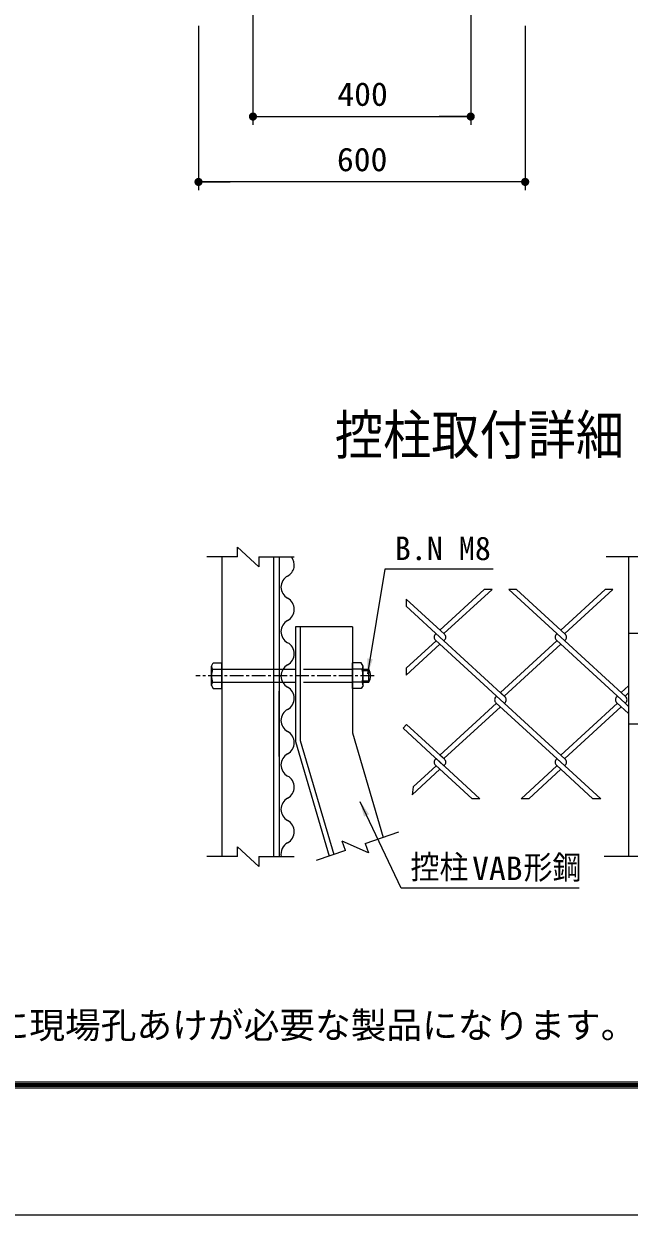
# Model space of a CAD drawing. Units: millimetres at full size. Extents: x -4455 to 4455, y -3150 to 3150.
# Drawn here: x 344 to 1456, y -3150 to -963 of the extents above; entities that cross this region are included whole.
import ezdxf
from ezdxf.enums import TextEntityAlignment as Align

# ---------------------------------------------------------------- set-up
doc = ezdxf.new("R2010")
doc.units = ezdxf.units.MM
doc.header["$LTSCALE"] = 20
doc.header["$PDMODE"] = 32
doc.header["$PDSIZE"] = 10
doc.linetypes.add('DASHED', pattern=[7.5, 6, -1.5])
doc.linetypes.add('USER1', pattern=[2, 1.25, -0.25, 0.25, -0.25])
for name, color, linetype, lineweight in [('0-1_SUNPOU', 1, 'Continuous', 18), ('0-3_7詳細', 7, 'Continuous', 18), ('0-A_5寸法', 1, 'Continuous', 18), ('0-E_D-TTL', 7, 'Continuous', 18)]:
    doc.layers.add(name, color=color, linetype=linetype, lineweight=lineweight)
doc.layers.add('0-2_DEFPOINTS', color=7, linetype='Continuous')
doc.layers.add('0-F_D-TTL-TXT', color=7, linetype='Continuous')
doc.styles.add('ＭＳ ゴシック', font='')
doc.styles.get('ＭＳ ゴシック').set_extended_font_data('MS Gothic')

# ---------------------------------------------------------------- blocks, each defined once
blk = doc.blocks.new('M1')
at = {"layer": '0-1_SUNPOU'}
blk.add_line((-5, 0), (-38.58, 0), dxfattribs=at)
for points in [[(0, 0), (-5, 0), (-4.96, 0.63)], [(0, 0), (-4.96, -0.63), (-5, 0)], [(0, 0), (-4.96, 0.63), (-4.84, 1.24)], [(0, 0), (-4.84, -1.24), (-4.96, -0.63)], [(0, 0), (-4.84, 1.24), (-4.65, 1.84)], [(0, 0), (-4.65, -1.84), (-4.84, -1.24)], [(0, 0), (-4.65, 1.84), (-4.38, 2.41)], [(0, 0), (-4.38, -2.41), (-4.65, -1.84)], [(0, 0), (-4.38, 2.41), (-4.05, 2.94)], [(0, 0), (-4.05, -2.94), (-4.38, -2.41)], [(0, 0), (-4.05, 2.94), (-3.64, 3.42)], [(0, 0), (-3.64, -3.42), (-4.05, -2.94)], [(0, 0), (-3.64, 3.42), (-3.19, 3.85)], [(0, 0), (-3.19, -3.85), (-3.64, -3.42)], [(0, 0), (-3.19, 3.85), (-2.68, 4.22)], [(0, 0), (-2.68, -4.22), (-3.19, -3.85)], [(0, 0), (-2.68, 4.22), (-2.13, 4.52)], [(0, 0), (-2.13, -4.52), (-2.68, -4.22)], [(0, 0), (-2.13, 4.52), (-1.55, 4.76)], [(0, 0), (-1.55, -4.76), (-2.13, -4.52)], [(0, 0), (-1.55, 4.76), (-0.94, 4.91)], [(0, 0), (-0.94, -4.91), (-1.55, -4.76)], [(0, 0), (-0.94, 4.91), (-0.31, 4.99)], [(0, 0), (-0.31, -4.99), (-0.94, -4.91)], [(0, 0), (-0.31, 4.99), (0.31, 4.99)], [(0, 0), (0.31, -4.99), (-0.31, -4.99)], [(0, 0), (0.31, 4.99), (0.94, 4.91)], [(0, 0), (0.94, 4.91), (1.55, 4.76)], [(0, 0), (1.55, 4.76), (2.13, 4.52)], [(0, 0), (2.13, 4.52), (2.68, 4.22)], [(0, 0), (2.68, 4.22), (3.19, 3.85)], [(0, 0), (3.19, 3.85), (3.64, 3.42)], [(0, 0), (3.64, 3.42), (4.05, 2.94)], [(0, 0), (4.05, 2.94), (4.38, 2.41)], [(0, 0), (4.38, 2.41), (4.65, 1.84)], [(0, 0), (4.65, 1.84), (4.84, 1.24)], [(0, 0), (4.84, 1.24), (4.96, 0.63)], [(0, 0), (4.96, 0.63), (5, 0)], [(0, 0), (0.94, -4.91), (0.31, -4.99)], [(0, 0), (1.55, -4.76), (0.94, -4.91)], [(0, 0), (2.13, -4.52), (1.55, -4.76)], [(0, 0), (2.68, -4.22), (2.13, -4.52)], [(0, 0), (3.19, -3.85), (2.68, -4.22)], [(0, 0), (3.64, -3.42), (3.19, -3.85)], [(0, 0), (4.05, -2.94), (3.64, -3.42)], [(0, 0), (4.38, -2.41), (4.05, -2.94)], [(0, 0), (4.65, -1.84), (4.38, -2.41)], [(0, 0), (4.84, -1.24), (4.65, -1.84)], [(0, 0), (4.96, -0.63), (4.84, -1.24)], [(0, 0), (5, 0), (4.96, -0.63)]]:
    blk.add_solid(points, dxfattribs=at)

msp = doc.modelspace()

# ---------------------------------------------------------------- linework, layer by layer
at = {"layer": '0-2_DEFPOINTS'}
for p in [(1165.35, -1132.83), (665.35, -1252.83)]:
    msp.add_point(p, dxfattribs=at)
at = {"layer": '0-3_7詳細', "color": 4}
for p, q in [((775.9, -1959.35), (737.12, -1923.35)), ((737.12, -1941.35), (737.12, -1923.35)), ((737.12, -1941.35), (680.56, -1941.35)), ((775.9, -1941.35), (841.17, -1941.35)), ((775.9, -1941.35), (775.9, -1959.35)), ((1533.55, -1941.35), (1413.97, -1941.35)), ((971.68, -2467.61), (1033.36, -2446.26)), ((935.04, -2480.3), (929.15, -2463.29)), ((977.57, -2484.62), (929.15, -2463.29)), ((971.68, -2467.61), (977.57, -2484.62)), ((737.12, -2491.66), (680.56, -2491.66)), ((737.12, -2491.66), (737.12, -2473.66)), ((775.9, -2509.66), (737.12, -2473.66)), ((775.9, -2491.66), (841.17, -2491.66)), ((775.9, -2491.66), (775.9, -2509.66)), ((935.04, -2480.3), (881.59, -2498.81)), ((1533.55, -2491.66), (1410.73, -2491.66))]:
    msp.add_line(p, q, dxfattribs=at)
at = {"layer": '0-3_7詳細'}
for p, q in [((708.32, -1941.35), (708.32, -2491.66)), ((802.82, -1941.35), (802.82, -2491.66)), ((813.32, -1941.35), (813.32, -2491.66)), ((1455.43, -1941.35), (1455.43, -2491.66)), ((852.32, -2069.56), (852.32, -2278.68)), ((948.32, -2069.56), (948.32, -2264.56)), ((1650.44, -2081.67), (1455.43, -2081.67)), ((689.12, -2141.8), (692.45, -2136.04)), ((689.12, -2177.32), (689.12, -2141.8)), ((692.45, -2136.04), (708.32, -2136.04)), ((708.32, -2183.08), (708.32, -2136.04)), ((948.32, -2183.08), (948.32, -2136.04)), ((967.52, -2177.32), (967.52, -2141.8)), ((691.18, -2147.56), (708.32, -2147.56)), ((813.32, -2147.56), (843.32, -2147.56)), ((965.46, -2147.56), (948.32, -2147.56)), ((967.52, -2147.56), (978.18, -2147.56)), ((978.18, -2171.56), (978.18, -2147.56)), ((689.12, -2177.32), (692.45, -2183.08)), ((691.18, -2171.56), (708.32, -2171.56)), ((692.45, -2183.08), (708.32, -2183.08)), ((813.32, -2171.56), (843.32, -2171.56)), ((965.46, -2171.56), (948.32, -2171.56)), ((964.2, -2183.08), (948.32, -2183.08)), ((967.52, -2177.32), (964.2, -2183.08)), ((967.52, -2171.56), (978.18, -2171.56)), ((813.32, -2307.91), (813.32, -2187.91)), ((1455.43, -2247.92), (1498.15, -2247.92)), ((948.32, -2264.56), (1004.53, -2456.24)), ((843.32, -2280.01), (905.1, -2490.67)), ((852.32, -2278.68), (913.62, -2487.72))]:
    msp.add_line(p, q, dxfattribs=at)
at = {"layer": '0-3_7詳細', "color": 3}
for p, q in [((1190.24, -2001.19), (1108.88, -2075.75)), ((1204.45, -2001.19), (1115.98, -2082.26)), ((1204.45, -2001.19), (1190.24, -2001.19)), ((1338.01, -2095.28), (1235.33, -2001.19)), ((1249.54, -2001.19), (1235.33, -2001.19)), ((1339.08, -2083.24), (1249.54, -2001.19)), ((1412.27, -2001.19), (1330.91, -2075.75)), ((1426.48, -2001.19), (1338.01, -2082.26)), ((1426.48, -2001.19), (1412.27, -2001.19)), ((1117.05, -2083.24), (1046.76, -2018.83)), ((1046.76, -2018.83), (1046.76, -2031.85)), ((1115.98, -2095.28), (1046.76, -2031.85)), ((1101.77, -2095.28), (1046.76, -2145.69)), ((1101.77, -2082.26), (1100.7, -2083.24)), ((1101.77, -2082.26), (1100.7, -2083.24)), ((1227, -2210.03), (1100.7, -2094.3)), ((1115.98, -2095.28), (1117.42, -2093.96)), ((1117.05, -2094.3), (1115.98, -2095.28)), ((1228.07, -2197.99), (1115.98, -2095.28)), ((1323.8, -2095.28), (1219.89, -2190.5)), ((1323.8, -2082.26), (1322.73, -2083.24)), ((1323.8, -2082.26), (1322.73, -2083.24)), ((1323.8, -2082.26), (1322.73, -2083.24)), ((1323.8, -2082.26), (1322.73, -2083.24)), ((1449.02, -2210.03), (1322.73, -2094.3)), ((1339.08, -2094.3), (1338.01, -2095.28)), ((1450.09, -2197.99), (1338.01, -2095.28)), ((1108.88, -2101.79), (1046.76, -2158.71)), ((1330.91, -2101.79), (1227, -2197.01)), ((1046.76, -2145.69), (1046.76, -2158.71)), ((1455.43, -2178.11), (1441.92, -2190.5)), ((1212.79, -2197.01), (1211.72, -2197.99)), ((1212.79, -2197.01), (1211.72, -2197.99)), ((1338.01, -2324.77), (1211.72, -2209.05)), ((1228.07, -2197.99), (1219.89, -2190.5)), ((1227, -2210.03), (1228.43, -2208.71)), ((1228.07, -2209.05), (1227, -2210.03)), ((1434.81, -2197.01), (1433.74, -2197.99)), ((1434.81, -2197.01), (1433.74, -2197.99)), ((1455.43, -2228.92), (1433.74, -2209.05)), ((1450.09, -2197.99), (1441.92, -2190.5)), ((1455.43, -2191.13), (1449.02, -2197.01)), ((1450.09, -2209.05), (1449.02, -2210.03)), ((1212.79, -2210.03), (1108.88, -2305.24)), ((1219.89, -2216.54), (1115.98, -2311.75)), ((1339.08, -2312.73), (1227, -2210.03)), ((1434.81, -2210.03), (1330.91, -2305.24)), ((1441.92, -2216.54), (1338.01, -2311.75)), ((1455.43, -2215.9), (1449.02, -2210.03)), ((1047.53, -2249.03), (1041, -2256.07)), ((1117.05, -2312.73), (1047.53, -2249.03)), ((1115.98, -2324.77), (1041, -2256.07)), ((1101.77, -2311.75), (1100.7, -2312.73)), ((1101.77, -2311.75), (1100.7, -2312.73)), ((1182, -2385.27), (1101.77, -2311.75)), ((1117.05, -2312.73), (1108.88, -2305.24)), ((1323.8, -2311.75), (1322.73, -2312.73)), ((1323.8, -2311.75), (1322.73, -2312.73)), ((1404.03, -2385.27), (1323.8, -2311.75)), ((1339.08, -2312.73), (1330.91, -2305.24)), ((1108.88, -2331.28), (1057.52, -2378.34)), ((1101.77, -2324.77), (1059.56, -2363.45)), ((1167.8, -2385.27), (1100.7, -2323.79)), ((1117.05, -2323.79), (1115.98, -2324.77)), ((1323.8, -2324.77), (1257.78, -2385.27)), ((1389.82, -2385.27), (1322.73, -2323.79)), ((1339.08, -2323.79), (1338.01, -2324.77)), ((1059.56, -2363.45), (1057.52, -2378.34)), ((1182, -2385.27), (1167.8, -2385.27)), ((1404.03, -2385.27), (1389.82, -2385.27))]:
    msp.add_line(p, q, dxfattribs=at)
at = {"layer": '0-3_7詳細', "color": 1, "linetype": 'USER1'}
msp.add_line((988.19, -2159.56), (660.71, -2159.56), dxfattribs=at)
at = {"layer": '0-3_7詳細', "color": 3, "linetype": 'DASHED'}
for p, q in [((708.32, -2147.56), (948.32, -2147.56)), ((708.32, -2171.56), (948.32, -2171.56))]:
    msp.add_line(p, q, dxfattribs=at)
at = {"layer": '0-3_7詳細', "color": 1}
for p, q in [((967.52, -2149.96), (979.39, -2149.96)), ((967.52, -2169.16), (979.39, -2169.16))]:
    msp.add_line(p, q, dxfattribs=at)
at = {"layer": '0-3_7詳細'}
for points in [[(1206.79, -1963.58), (1007.7, -1963.58), (975.77, -2155.98)], [(948.32, -2069.56), (843.32, -2069.56), (843.32, -2280.01)], [(967.52, -2141.8), (964.2, -2136.04), (948.32, -2136.04)], [(1364.39, -2549.57), (1037.39, -2549.57), (962.06, -2390.8)]]:
    msp.add_lwpolyline(points, dxfattribs=at)
at = {"layer": '0-3_7詳細', "color": 3}
msp.add_lwpolyline([(1330.91, -2331.28), (1271.99, -2385.27), (1257.78, -2385.27)], dxfattribs=at)
for centre, radius, start, end in [((818.18, -1956.05), 23.12, 298.07249, 39.45287), ((839.94, -1996.85), 23.12, 118.07249, 241.92751), ((818.18, -2037.65), 23.12, 298.07249, 61.92751), ((839.94, -2078.45), 23.12, 118.07249, 241.92751), ((818.18, -2119.25), 23.12, 298.07249, 61.92751), ((1105.77, -2088.77), 7.5, 132.5, 227.5), ((1111.99, -2088.77), 7.5, 312.5, 47.5), ((1327.8, -2088.77), 7.5, 132.5, 227.5), ((1334.01, -2088.77), 7.5, 312.5, 47.5), ((839.94, -2160.05), 23.12, 118.07249, 241.92751), ((818.18, -2200.85), 23.12, 298.07249, 61.92751), ((1216.78, -2203.52), 7.5, 132.5, 227.5), ((1223, -2203.52), 7.5, 312.5, 47.5), ((1438.81, -2203.52), 7.5, 132.5, 227.5), ((1445.03, -2203.52), 7.5, 312.5, 47.5), ((839.94, -2241.65), 23.12, 118.07249, 241.92751), ((818.18, -2282.45), 23.12, 298.07249, 61.92751), ((839.94, -2323.25), 23.12, 118.07249, 241.92751), ((1105.77, -2318.26), 7.5, 132.5, 227.5), ((1111.99, -2318.26), 7.5, 312.5, 47.5), ((1327.8, -2318.26), 7.5, 132.5, 227.5), ((1334.01, -2318.26), 7.5, 312.5, 47.5), ((818.18, -2364.05), 23.12, 298.07249, 61.92751), ((839.94, -2404.85), 23.12, 118.07249, 241.92751), ((818.18, -2445.65), 23.12, 298.07249, 61.92751), ((839.94, -2486.45), 23.12, 118.07249, 193.04524)]:
    msp.add_arc(centre, radius, start, end, dxfattribs=at)
at = {"layer": '0-3_7詳細'}
for centre, radius, start, end in [((698.21, -2141.8), 9.09, 180, 219.3382), ((958.44, -2141.8), 9.09, 320.6618, 0), ((725.12, -2159.56), 36, 160.52878, 199.47122), ((931.52, -2159.56), 36, 340.52878, 19.47122), ((957.4, -2159.56), 24, 330, 30), ((698.21, -2177.32), 9.09, 140.6618, 180), ((958.44, -2177.32), 9.09, 0, 39.3382)]:
    msp.add_arc(centre, radius, start, end, dxfattribs=at)
for points in [[(975.45, -2157.96), (975.22, -2127.51), (985.5, -2129.21)], [(961.21, -2388.99), (978.77, -2413.86), (969.36, -2418.33)]]:
    msp.add_solid(points, dxfattribs=at)
at = {"layer": '0-A_5寸法'}
for p, q in [((1165.35, -586.32), (1165.35, -1147.83)), ((765.35, -666.32), (765.35, -1147.83)), ((665.35, -966.32), (665.35, -1267.83)), ((1265.35, -966.32), (1265.35, -1267.83)), ((765.35, -1132.83), (1165.35, -1132.83)), ((1265.35, -1252.83), (665.35, -1252.83))]:
    msp.add_line(p, q, dxfattribs=at)
at = {"layer": '0-E_D-TTL', "color": 2}
msp.add_lwpolyline([(-4454.77, 3150.45), (4454.93, 3150.45), (4454.93, -3149.97), (-4454.77, -3149.97)], close=True, dxfattribs=at)
at = {"layer": '0-E_D-TTL'}
for points in [[(-4168.38, 2917.11), (4168.55, 2917.11), (4168.55, -2916.62), (-4168.38, -2916.62)], [(-4165.73, 2914.45), (4165.9, 2914.45), (4165.9, -2913.97), (-4165.73, -2913.97)], [(-4163.08, 2911.8), (4163.25, 2911.8), (4163.25, -2911.32), (-4163.08, -2911.32)], [(-4160.43, 2909.15), (4160.59, 2909.15), (4160.59, -2908.67), (-4160.43, -2908.67)], [(-4157.78, 2906.5), (4157.94, 2906.5), (4157.94, -2906.02), (-4157.78, -2906.02)]]:
    msp.add_lwpolyline(points, close=True, dxfattribs=at)

# ---------------------------------------------------------------- block references
at = {"layer": '0-A_5寸法', "xscale": 1.5, "yscale": 1.5, "rotation": 180}
for p in [(765.35, -1132.83), (665.35, -1252.83)]:
    msp.add_blockref('M1', p, dxfattribs=at)
at = {"layer": '0-A_5寸法', "xscale": 1.5, "yscale": 1.5}
for p in [(1165.35, -1132.83), (1265.35, -1252.83)]:
    msp.add_blockref('M1', p, dxfattribs=at)

# ---------------------------------------------------------------- texts
at = {"layer": '0-3_7詳細', "style": 'ＭＳ ゴシック', "width": 0.9}
msp.add_text('控柱取付詳細', height=72.14, dxfattribs=at).set_placement((915.8, -1774.95), align=Align.BOTTOM_LEFT)
at = {"layer": '0-3_7詳細', "color": 3, "style": 'ＭＳ ゴシック'}
msp.add_text('B.N M8', height=43.26, dxfattribs=at).set_placement((1025.85, -1960.21), align=Align.BOTTOM_LEFT)
for s, width, p in [('控柱', 0.9, (1054.91, -2545.33)), ('VAB', 1.05, (1167.95, -2547.76)), ('形鋼', 0.9, (1262.42, -2546.04))]:
    msp.add_text(s, height=43.26, dxfattribs=dict(at, width=width)).set_placement(p, align=Align.BOTTOM_LEFT)
at = {"layer": '0-A_5寸法', "color": 3, "style": 'ＭＳ ゴシック', "width": 1.05}
for s, p in [('400', (920.35, -1126.16)), ('600', (919.6, -1246.16))]:
    msp.add_text(s, height=43.26, dxfattribs=at).set_placement(p, align=Align.BOTTOM_LEFT)
at = {"layer": '0-F_D-TTL-TXT', "style": 'ＭＳ ゴシック'}
msp.add_text('※本製品は胴縁に現場孔あけが必要な製品になります。(支柱に直止め部のみ)', height=48.09, dxfattribs=at).set_placement((-170.22, -2839.62), align=Align.BOTTOM_LEFT)

doc.saveas('drawing.dxf')
